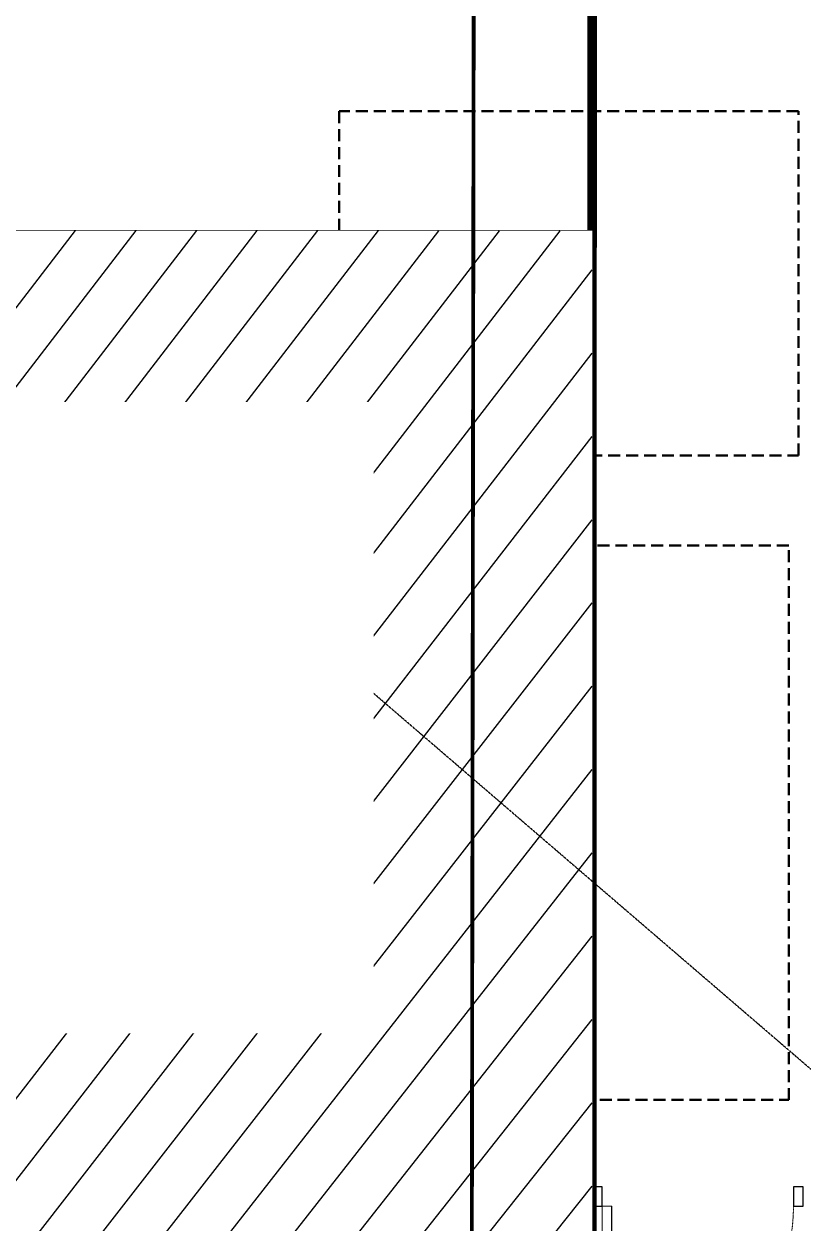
# Model space of a CAD drawing. Header units: centimetres. Extents: x -6122352 to 7132207, y -1694241 to 1947892.
# Drawn here: x 126003 to 130075, y -95160 to -88890 of the extents above; entities that cross this region are included whole.
import ezdxf
from ezdxf.xclip import XClip

# ---------------------------------------------------------------- set-up
doc = ezdxf.new("R2010")
doc.units = ezdxf.units.CM
doc.header["$MEASUREMENT"] = 0
doc.header["$XCLIPFRAME"] = 2
for name, pattern in [('23585-XR-AR-END-GROUND FLOOR$0$XR-END-GROUND FLOOR PLAN$0$HIDDEN2', [0.1875, 0.125, -0.0625]), ('DASHED2', [0.375, 0.25, -0.125]), ('XR-AR-END-SETTING OUT PLAN$0$23261-XR-AR-SI-GF$0$HIDDEN', [0.375, 0.25, -0.125]), ('XR-AR-END-SETTING OUT PLAN$0$23585-XR-AR-END-GROUND FLOOR$0$23261-XR-AR-SI-GF$0$HIDDEN', [0.375, 0.25, -0.125]), ('XR-AR-END-SETTING OUT PLAN$0$23585-XR-AR-END-GROUND FLOOR$0$945-4P-1-101-GROUND FLOOR PLAN$0$XR-MIDDLE-GROUND FLOOR PLAN$0$HIDDEN2', [0.1875, 0.125, -0.0625]), ('XR-AR-END-SETTING OUT PLAN$0$23585-XR-AR-END-GROUND FLOOR$0$XR-END-GROUND FLOOR PLAN$0$HIDDEN2', [0.1875, 0.125, -0.0625])]:
    doc.linetypes.add(name, pattern=pattern)
doc.layers.add('08-Compound Wall-3', color=5, linetype='Continuous', lineweight=25, true_color=0x0000ff)
for name, color, linetype in [('23585-XR-AR-BOUNDARY WALLS AND SETBACKS$0$setback', 7, 'XR-AR-END-SETTING OUT PLAN$0$23261-XR-AR-SI-GF$0$HIDDEN'), ('@MI-REF LAYER', 7, 'Continuous'), ('B_TH_4', 7, 'Continuous'), ('XR-AR-END-SETTING OUT PLAN$0$23585-XR-AR-END-GROUND FLOOR$0$A-Flor-Strs', 1, 'Continuous')]:
    doc.layers.add(name, color=color, linetype=linetype)
for name, color, linetype, lineweight in [('23585-XR-AR-END-GROUND FLOOR$0$A-LOVR-PLAN', 251, 'Continuous', 9), ('@ Foundations', 4, 'DASHED2', 50), ('A-ANNO-TEXT', 3, 'Continuous', 25), ('XR-AR-END-SETTING OUT PLAN$0$23585-XR-AR-END-GROUND FLOOR$0$A-DOOR-FULL', 1, 'Continuous', 9), ('XR-AR-END-SETTING OUT PLAN$0$23585-XR-AR-END-GROUND FLOOR$0$A-FLOR-OVHD', 9, 'XR-AR-END-SETTING OUT PLAN$0$23585-XR-AR-END-GROUND FLOOR$0$23261-XR-AR-SI-GF$0$HIDDEN', 15), ('XR-AR-END-SETTING OUT PLAN$0$23585-XR-AR-END-GROUND FLOOR$0$A-GLAZ-SILL', 8, 'Continuous', 5), ('XR-AR-END-SETTING OUT PLAN$0$23585-XR-AR-END-GROUND FLOOR$0$A-GLAZ-WNDO', 232, 'Continuous', 9), ('XR-AR-END-SETTING OUT PLAN$0$23585-XR-AR-END-GROUND FLOOR$0$A-LOVR-PLAN', 111, 'Continuous', 9), ('XR-AR-END-SETTING OUT PLAN$0$23585-XR-AR-END-GROUND FLOOR$0$A-WALL', 7, 'Continuous', 30), ('XR-AR-END-SETTING OUT PLAN$0$23585-XR-AR-END-GROUND FLOOR$0$S-COLS', 51, 'Continuous', 40), ('XR-AR-END-SETTING OUT PLAN$0$23585-XR-AR-END-GROUND FLOOR$0$S-COLS-PATT', 8, 'Continuous', 5)]:
    doc.layers.add(name, color=color, linetype=linetype, lineweight=lineweight)
doc.styles.get("Standard").update_dxf_attribs({"font": 'arial.ttf'})
doc.dimstyles.new('LEADER', dxfattribs={"dimtxt": 0.18, "dimasz": 0.25, "dimexe": 0.18, "dimexo": 0.0625, "dimgap": 0.09, "dimtad": 0, "dimtih": 1, "dimtoh": 1, "dimdec": 4, "dimzin": 0, "dimdsep": 46, "dimtxsty": 'Standard', "dimblk": 'DOT', "dimcen": 0.09, "dimadec": 0, "dimazin": 0, "dimtfac": 1, "dimtdec": 4, "dimtofl": 0, "dimtmove": 0, "dimatfit": 3, "dimldrblk": 'DOT', "dimfxl": 1, "dimtolj": 1, "dimtzin": 0, "dimarcsym": 0})

# ---------------------------------------------------------------- blocks, each defined once
blk = doc.blocks.new('23585-XR-AR-BOUNDARY WALLS AND SETBACKS')
at = {"layer": '23585-XR-AR-BOUNDARY WALLS AND SETBACKS$0$setback', "ltscale": 40, "const_width": 0.05}
blk.add_lwpolyline([(496532.0673623674, 2768893.95391039), (496532.1686264705, 2768894.064425312), (496536.2220017799, 2768898.488198366), (496540.2756266847, 2768902.912025546), (496544.3290017809, 2768907.335798366), (496548.382401789, 2768911.759598364), (496552.4358017773, 2768916.183398364), (496556.5893923498, 2768920.716433185), (496542.2115776765, 2768933.889312271), (496538.0586421989, 2768929.356943275), (496534.0052491076, 2768924.933150815), (496529.9518491079, 2768920.509350816), (496525.8982013824, 2768916.085698731), (496521.844849108, 2768911.661950815), (496517.6903034673, 2768907.127653947), (496532.0673623674, 2768893.95391039)], dxfattribs=at)
blk = doc.blocks.new('A$C9d9485f6')
at = {"layer": 'A-ANNO-TEXT', "rotation": 312.4881850805905}
blk.add_blockref('23585-XR-AR-BOUNDARY WALLS AND SETBACKS', (-2377088.534775567, -1504219.252137818), dxfattribs=at)
blk = doc.blocks.new('*U35')
for points in [[(91, -5.684341886080801e-14), (41, -5.684341886080801e-14), (41, 1021), (91, 1021)], [(0, 0), (38, -5.684341886080801e-14), (38, -50), (50, -50), (50, -249.999999999997), (0, -249.999999999997)], [(1100, 2.842170943040401e-14), (1062, -2.842170943040401e-14), (1062, -49.99999999999997), (1050, -49.99999999999997), (1050, -249.999999999997), (1100, -249.999999999997)]]:
    blk.add_lwpolyline(points, close=True)
at = {"color": 8, "linetype": 'XR-AR-END-SETTING OUT PLAN$0$23585-XR-AR-END-GROUND FLOOR$0$XR-END-GROUND FLOOR PLAN$0$HIDDEN2'}
blk.add_arc((41, -5.684341886080801e-14), 1021, 1.594950045944486e-15, 90, dxfattribs=at)
at = {"layer": 'XR-AR-END-SETTING OUT PLAN$0$23585-XR-AR-END-GROUND FLOOR$0$A-GLAZ-SILL', "linetype": 'XR-AR-END-SETTING OUT PLAN$0$23585-XR-AR-END-GROUND FLOOR$0$945-4P-1-101-GROUND FLOOR PLAN$0$XR-MIDDLE-GROUND FLOOR PLAN$0$HIDDEN2', "ltscale": 3}
blk.add_lwpolyline([(0, 0), (1100, 0), (1100, -249.999999999997), (0, -249.999999999997)], close=True, dxfattribs=at)
blk = doc.blocks.new('*U37')
for points in [[(91, -5.684341886080801e-14), (41, -5.684341886080801e-14), (41, 1021), (91, 1021)], [(0, 0), (38, -5.684341886080801e-14), (38, -50), (50, -50), (50, -109.9999999801787), (0, -109.9999999801787)], [(1100, 2.842170943040401e-14), (1062, -2.842170943040401e-14), (1062, -49.99999999999997), (1050, -49.99999999999997), (1050, -109.9999999801786), (1100, -109.9999999801786)]]:
    blk.add_lwpolyline(points, close=True)
at = {"color": 8, "linetype": 'XR-AR-END-SETTING OUT PLAN$0$23585-XR-AR-END-GROUND FLOOR$0$XR-END-GROUND FLOOR PLAN$0$HIDDEN2'}
blk.add_arc((41, -5.684341886080801e-14), 1021, 1.594950045944486e-15, 90, dxfattribs=at)
at = {"layer": 'XR-AR-END-SETTING OUT PLAN$0$23585-XR-AR-END-GROUND FLOOR$0$A-GLAZ-SILL', "linetype": 'XR-AR-END-SETTING OUT PLAN$0$23585-XR-AR-END-GROUND FLOOR$0$945-4P-1-101-GROUND FLOOR PLAN$0$XR-MIDDLE-GROUND FLOOR PLAN$0$HIDDEN2', "ltscale": 3}
blk.add_lwpolyline([(0, 0), (1100, 0), (1100, -109.9999999801786), (0, -109.9999999801786)], close=True, dxfattribs=at)
blk = doc.blocks.new('XR-AR-END-SETTING OUT PLAN$0$23585-XR-AR-END-GROUND FLOOR$0$XR-END-GROUND FLOOR PLAN$0$A$C45491A9B')
blk.add_lwpolyline([(-50, 0), (0, 0), (0, 1000), (-50, 1000)], close=True)
at = {"color": 8, "linetype": 'XR-AR-END-SETTING OUT PLAN$0$23585-XR-AR-END-GROUND FLOOR$0$XR-END-GROUND FLOOR PLAN$0$HIDDEN2'}
blk.add_arc((0, -4.547473508864641e-13), 1000, 90, 180, dxfattribs=at)
blk = doc.blocks.new('XR-AR-END-SETTING OUT PLAN$0$23585-XR-AR-END-GROUND FLOOR$0$A$C75a8815d')
at = {"layer": 'XR-AR-END-SETTING OUT PLAN$0$23585-XR-AR-END-GROUND FLOOR$0$S-COLS', "color": 252, "lineweight": 30}
for points in [[(-0.02841067314147949, 3499.999932765961), (-0.02841019630432129, 2699.999933242798), (249.9715893268585, 2699.999932765961), (249.9715902805328, 3499.999933004379)], [(3.814697265625e-06, 0.001664876937866211), (3.814697265625e-06, 550.001665353775), (250.0000038146973, 550.0016646385193), (250.0000038146973, 0.001665115356445312)]]:
    blk.add_lwpolyline(points, close=True, dxfattribs=at)
blk = doc.blocks.new('23585-XR-AR-END-GROUND FLOOR$0$XR-END-GROUND FLOOR PLAN$0$A$C45491A9B')
blk.add_lwpolyline([(-50, 0), (0, 0), (0, 1000), (-50, 1000)], close=True)
at = {"color": 8, "linetype": '23585-XR-AR-END-GROUND FLOOR$0$XR-END-GROUND FLOOR PLAN$0$HIDDEN2'}
blk.add_arc((0, -4.547473508864641e-13), 1000, 90, 180, dxfattribs=at)
blk = doc.blocks.new('XR-AR-END-SETTING OUT PLAN')
at = {"layer": '08-Compound Wall-3'}
for points in [[(1950.044146533911, 10600.00060864944), (1900.044146533911, 10600.00060864944), (1900.044145320485, 10500.00060864944), (1950.044146842208, 10500.00060864944)], [(3000.044145816123, 10600.00056898237), (2950.044145816123, 10600.00056898237), (2950.044144602697, 10500.00056898237), (3000.04414612442, 10500.00056898237)]]:
    blk.add_lwpolyline(points, close=True, dxfattribs=at)
at = {"layer": 'XR-AR-END-SETTING OUT PLAN$0$23585-XR-AR-END-GROUND FLOOR$0$A-FLOR-OVHD', "color": 8, "ltscale": 5}
for p, q in [((3250.106041446328, 11000.02068042755), (3750.106041744351, 10499.99855422974)), ((3750.106041803956, 10999.99855422974), (3250.106041803956, 10499.99855327606)), ((4150.149359419942, 9210.30683708191), (3250.158987239003, 9610.350899219513)), ((3250.158987298608, 9210.306836605072), (4150.149360194802, 9610.350899219513))]:
    blk.add_line(p, q, dxfattribs=at)
at = {"layer": 'XR-AR-END-SETTING OUT PLAN$0$23585-XR-AR-END-GROUND FLOOR$0$A-FLOR-OVHD', "color": 8}
blk.add_line((3200.106140449643, 10249.99855422974), (3200.106631532311, 8999.99834060669), dxfattribs=at)
at = {"layer": 'XR-AR-END-SETTING OUT PLAN$0$23585-XR-AR-END-GROUND FLOOR$0$A-FLOR-OVHD', "color": 8, "ltscale": 5}
blk.add_lwpolyline([(3250.158987298608, 9210.306836605072), (4150.149359419942, 9210.30683708191), (4150.149360194802, 9610.350899219513), (3250.158987239003, 9610.350899219513)], close=True, dxfattribs=at)
at = {"layer": 'XR-AR-END-SETTING OUT PLAN$0$23585-XR-AR-END-GROUND FLOOR$0$A-Flor-Strs', "color": 8}
for p, q in [((3000.102111771703, 10249.9985537529), (3000.102079167962, 8999.993498325348)), ((3300.102112427354, 10249.99855422974), (3300.102079108357, 8999.99349784851)), ((3300.102093592286, 9549.99603509903), (3171.357380345464, 9681.451865673065)), ((3000.102095738053, 9549.996026039124), (3300.102093592286, 9549.99603509903)), ((3300.102093592286, 9549.99603509903), (3171.35738016665, 9418.540202617645))]:
    blk.add_line(p, q, dxfattribs=at)
at = {"layer": 'XR-AR-END-SETTING OUT PLAN$0$23585-XR-AR-END-GROUND FLOOR$0$A-GLAZ-SILL', "color": 8}
blk.add_line((3250.100986972451, 6049.997144699097), (3250.10133947432, 8199.998291492462), dxfattribs=at)
at = {"layer": 'XR-AR-END-SETTING OUT PLAN$0$23585-XR-AR-END-GROUND FLOOR$0$A-GLAZ-WNDO', "color": 8}
for p, q in [((3000.101339235902, 8199.998291015625), (3000.101339116693, 8149.998291015625)), ((3150.100986912847, 6099.997143745422), (3150.101339116693, 8199.998291015625)), ((3150.101339116693, 8199.998291015625), (3150.101339295506, 8149.998290538788)), ((3150.101339295506, 8149.998290538788), (3000.101339116693, 8149.998291015625)), ((3000.101213410497, 7447.998108863831), (3000.101213350892, 7497.998109340668)), ((3000.101213350892, 7497.998109340668), (3150.101213827729, 7497.998108386993)), ((3150.101213827729, 7497.998108386993), (3150.101213887334, 7447.998108863831)), ((3150.101213887334, 7447.998108863831), (3000.101213410497, 7447.998108863831)), ((3000.100987270474, 6746.998107910156), (3000.100986436009, 6796.998108863831)), ((3000.100986436009, 6796.998108863831), (3150.100987270474, 6796.998108863831)), ((3150.100987270474, 6796.998108863831), (3150.100986376405, 6746.998108863831)), ((3150.100986376405, 6746.998108863831), (3000.100987270474, 6746.998107910156)), ((3000.100986972451, 6049.997144699097), (3000.100986972451, 6099.997144699097)), ((3000.100986972451, 6099.997144699097), (3150.100986912847, 6099.997143745422)), ((3150.100986912847, 6099.997143745422), (3150.100987151265, 6049.997144699097)), ((3000.100986972451, 6049.997144699097), (3250.100986972451, 6049.997144699097))]:
    blk.add_line(p, q, dxfattribs=at)
for points in [[(3250.122793927789, 8199.997313976288), (3000.101339235902, 8199.998291015625)], [(3000.101213350892, 7497.998109340668), (3000.101339116693, 8149.998291015625)], [(3050.101339116693, 8149.998291015625), (3050.101213350892, 7497.998108863831)], [(3000.100986972451, 6099.997144699097), (3000.101213410497, 7447.998108863831)], [(3050.101213291287, 7447.998109340668), (3050.100986912847, 6796.998107910156)], [(3050.100986853242, 6746.998108386993), (3050.1009863168, 6099.997145175934)]]:
    blk.add_lwpolyline(points, dxfattribs=at)
at = {"layer": 'XR-AR-END-SETTING OUT PLAN$0$23585-XR-AR-END-GROUND FLOOR$0$A-LOVR-PLAN', "color": 8}
blk.add_lwpolyline([(1900.100967183709, 10600.00063562393), (1900.100967362523, 10500.00063371658)], dxfattribs=at)
for points in [[(1950.100967422128, 10600.00060844421), (1900.100967302918, 10600.00060892105), (1900.100966289639, 10500.00060892105), (1950.100967779756, 10500.00060939789)], [(3000.100967124104, 10600.00057029724), (2950.10096617043, 10600.0005698204), (2950.100965276361, 10500.00057029724), (3000.100966647267, 10500.0005698204)]]:
    blk.add_lwpolyline(points, close=True, dxfattribs=at)
at = {"layer": 'XR-AR-END-SETTING OUT PLAN$0$23585-XR-AR-END-GROUND FLOOR$0$A-WALL', "color": 8}
for points in [[(3850.106042101979, 10500.01968860626), (5750.107330158353, 10500.00084400177), (5750.107415214181, 10250.00188541412), (4790.107357934117, 10249.9985537529), (4790.107358291745, 10149.99855566025), (4540.107357993722, 10149.99855566025), (4540.10735835135, 10249.9985537529), (3000.102095916867, 10249.99855327606), (3000.102079048753, 11999.99910259247), (3250.104392960668, 11999.99910163879), (3250.104392841458, 11100.02067995071), (3850.106042161584, 11100.02068090439), (3850.10604198277, 10499.99947547913)], [(3750.106041803956, 10700.02068090439), (3750.106041803956, 10999.99855422974), (3450.106041863561, 11000.02068042755), (3250.106041446328, 11000.02068042755), (3250.106041803956, 10499.99855327606), (3750.106041744351, 10499.99855422974), (3750.106041803956, 10700.02068090439)]]:
    blk.add_lwpolyline(points, dxfattribs=at)
for points in [[(5650.105998054147, 10500.00084495544), (5750.106065586209, 10500.00084400177), (5750.107102289796, 11300.00188541412), (5650.107101693749, 11300.00188589096)], [(4790.1072358042, 8749.999267578125), (3250.101112738252, 8749.997854709625), (3250.123472645879, 8199.998291492462), (3000.123275354505, 8199.998291015625), (3000.100934281945, 8999.998242855072), (4540.107388034463, 8999.998847484589), (4540.107358470559, 9049.998554706573), (4790.107358232141, 9049.99855518341)], [(5650.11106570065, 8750.000054359436), (4790.107256367803, 8749.999291419983), (4790.107256188989, 8850.000108718872), (5650.111065641046, 8850.001082897186)], [(3250.12934859097, 5750.006791114807), (3250.100409820676, 5750.006854534149), (3250.100986972451, 6049.997144699097), (3000.129348531365, 6049.997144699097), (3000.129348650575, 5499.999974727631), (3250.129348769784, 5500.006791591644)], [(3250.129348710179, 5499.998108386993), (7760.105232134461, 5500.00174665451), (7760.105232253671, 5750.00045633316), (3250.129348531365, 5749.997789859772)]]:
    blk.add_lwpolyline(points, close=True, dxfattribs=at)
at = {"layer": '23585-XR-AR-END-GROUND FLOOR$0$A-LOVR-PLAN'}
blk.add_blockref('23585-XR-AR-END-GROUND FLOOR$0$XR-END-GROUND FLOOR PLAN$0$A$C45491A9B', (2950.044147029549, 10600.00058481902), dxfattribs=at)
at = {"layer": 'XR-AR-END-SETTING OUT PLAN$0$23585-XR-AR-END-GROUND FLOOR$0$A-DOOR-FULL', "color": 8, "xscale": -1, "rotation": 270}
blk.add_blockref('*U35', (4790.107358232141, 9049.99855518341), dxfattribs=at)
at = {"layer": 'XR-AR-END-SETTING OUT PLAN$0$23585-XR-AR-END-GROUND FLOOR$0$A-DOOR-FULL', "color": 8, "xscale": 0.9090909090912127, "yscale": 0.9090909090912127, "zscale": 0.9090909090912127, "rotation": 179.9999999999999}
blk.add_blockref('*U37', (6650.111066237092, 8750.001082897186), dxfattribs=at)
at = {"layer": 'XR-AR-END-SETTING OUT PLAN$0$23585-XR-AR-END-GROUND FLOOR$0$A-LOVR-PLAN', "color": 8}
blk.add_blockref('XR-AR-END-SETTING OUT PLAN$0$23585-XR-AR-END-GROUND FLOOR$0$XR-END-GROUND FLOOR PLAN$0$A$C45491A9B', (2950.100967720151, 10600.00058603287), dxfattribs=at)
at = {"layer": 'XR-AR-END-SETTING OUT PLAN$0$23585-XR-AR-END-GROUND FLOOR$0$S-COLS-PATT', "color": 8}
blk.add_blockref('XR-AR-END-SETTING OUT PLAN$0$23585-XR-AR-END-GROUND FLOOR$0$A$C75a8815d', (3000.129344239831, 5499.998310089111), dxfattribs=at)
blk = doc.blocks.new('END UNIT')
at = {"xscale": 0.001, "yscale": 0.001, "zscale": 0.001}
blk.add_blockref('XR-AR-END-SETTING OUT PLAN', (-9.150201729830158, 0), dxfattribs=at)
blk = doc.blocks.new('TH_4')
blk.add_blockref('END UNIT', (495802.3053798428, 2769130.514097063))
blk = doc.blocks.new('A$C780da55d')
at = {"layer": 'B_TH_4', "xscale": 1.000039159572381, "yscale": 1.000039159572381, "zscale": 1.000039159572381}
blk.add_blockref('TH_4', (-495814.0704651335, -2769239.302089663), dxfattribs=at)
blk = doc.blocks.new('23585-XR-AR-MALDIVE-2$0$TH_4')
blk.add_blockref('A$C780da55d', (495794.655359471, 2769130.864096801))
at = {"layer": '@ Foundations', "linetype": 'DASHED2', "ltscale": 0.25}
for points in [[(495795.1303024773, 2769137.659769025), (495797.4303024774, 2769137.659769025), (495797.4303024774, 2769140.559769025), (495795.1303024773, 2769140.559769025)], [(495797.4803024774, 2769135.389769025), (495797.4803024774, 2769137.189769024), (495795.0803024773, 2769137.189769024), (495795.0803024773, 2769135.389769025)]]:
    blk.add_lwpolyline(points, close=True, dxfattribs=at)
blk = doc.blocks.new('_Dot')
at = {"color": 0, "linetype": 'ByBlock', "lineweight": -2}
blk.add_line((-0.5, 0), (-1, 0), dxfattribs=at)
at = {"color": 0, "linetype": 'ByBlock', "const_width": 0.5}
blk.add_lwpolyline([(-0.25, 0, 1), (0.25, 0, 1)], format="xyb", close=True, dxfattribs=at)
blk = doc.blocks.new('M3 REF WITH TABLES')
at = {"color": 1, "const_width": 0.01999999999999999}
blk.add_lwpolyline([(85.7025496896822, 93.44869253737852), (85.94926366512664, 88.45403980836272), (95.71239122212864, 79.48462367570028), (95.46231045969762, 79.20784300472587), (95.71239122212864, 79.48462367570028), (98.09716160479002, 77.3257694337517), (103.1488796852063, 77.41974629182369)], dxfattribs=at)

msp = doc.modelspace()

# ---------------------------------------------------------------- block references
at = {"layer": '@MI-REF LAYER', "xscale": 1000, "yscale": 1000, "zscale": 1000}
msp.add_blockref('A$C9d9485f6', (-23958.95045533385, 48155.57226163784), dxfattribs=at)

# ---------------------------------------------------------------- next in the draw order: block references
at = {"layer": '@MI-REF LAYER'}
ref = msp.add_blockref('23585-XR-AR-MALDIVE-2$0$TH_4', (496417964.9591807, 2768957759.234045), dxfattribs=dict(at, xscale=1000, yscale=1000, zscale=1000, rotation=179.9898026793493))
XClip(ref).set_block_clipping_path([(495835.3952632253, 2769130.5143983634), (495835.3955449336, 2769154.454259045), (495832.31072781887, 2769154.454277743), (495826.31069717463, 2769154.4542400045), (495820.3105747942, 2769154.45435022), (495814.30548654683, 2769154.454312696), (495808.3105498841, 2769154.4542752365), (495802.31054505054, 2769154.4543360225), (495793.35712816194, 2769154.454291232), (495793.3583734059, 2769130.514380163)])

# ---------------------------------------------------------------- next in the draw order: linework, layer by layer
at = {"layer": '@MI-REF LAYER', "const_width": 5.000000000000002}
msp.add_lwpolyline([(92675.4538232604, -89964.51177521618), (92671.27349824559, -104238.3423609368), (98921.51899553371, -104239.4547581458), (98921.43785492248, -103938.8251073431), (122722.8712224877, -103943.0612112809), (122722.6830709629, -104243.6908133628), (128972.9285688721, -104244.8032133181), (128976.4423090391, -89970.86702887056), (92675.4538232604, -89964.51177521618)], close=True, dxfattribs=at)

# ---------------------------------------------------------------- next in the draw order: wipeouts: each hides what was drawn before it
msp.add_wipeout([(128972.78564538565, -89970.97193029997), (92671.79725608348, -89964.10626118808), (92671.27349813687, -104238.34236081815), (98921.51899559154, -104239.45475805369), (98921.43785482732, -103938.82510741167), (122722.87122257455, -103943.06121123041), (122722.68307110868, -104243.69081319368), (128972.92857313139, -104244.77546120252)]).dxf.layer = '@MI-REF LAYER'

# ---------------------------------------------------------------- next in the draw order: hatches: boundary and pattern name
at = {"layer": '@MI-REF LAYER'}
h = msp.add_hatch(dxfattribs=at)
h.set_pattern_fill('ANSI31', color=256, scale=1999.999998458916, angle=6.722712845868625)
h.set_pattern_definition([(51.72271284586864, (-2377388365.755942, -1504087993.217153), (-196.2554993275065, 154.8669715833345), [])])
h.paths.add_polyline_path([(122722.8712224877, -103943.0612112809), (122722.6830714242, -104243.690813177), (128972.9285688721, -104244.8032133181), (128972.7856444257, -89970.97758180392), (92671.79715864702, -89964.62232814953), (92669.09752416589, -104238.4531772758), (98917.7768105872, -104239.5814400986), (98902.33546063656, -103927.5114286937)])

# ---------------------------------------------------------------- next in the draw order: linework, layer by layer
at = {"layer": '@MI-REF LAYER', "color": 1, "const_width": 20}
msp.add_lwpolyline([(131870.9638923952, -84528.28580609628), (128354.4703711198, -88083.80222202976), (128334.6866752812, -101341.5808466914), (127961.6699191201, -101344.1160362723), (128334.6866752812, -101341.5808466914), (128353.4824001534, -104558.322697808), (131834.9123044816, -108220.0617703127)], dxfattribs=at)

# ---------------------------------------------------------------- next in the draw order: leaders
at = {"linetype": 'DASHED2'}
msp.add_leader([(130831.5874688543, -94971.4991695468), (127827.2980382113, -92387.87978172798)], dimstyle='LEADER', dxfattribs=at)

# ---------------------------------------------------------------- next in the draw order: wipeouts: each hides what was drawn before it
at = {"color": 10}
msp.add_wipeout([(127831.56197020321, -90866.38667377611), (120645.8383161665, -90865.15268096248), (120645.27133967703, -94166.74155145019), (127830.99499410737, -94167.97554306817), (127831.56196985013, -90866.38667408004)], dxfattribs=at).dxf.layer = '@MI-REF LAYER'

# ---------------------------------------------------------------- next in the draw order: block references
at = {"layer": '@MI-REF LAYER', "xscale": 1000, "yscale": 1000, "zscale": 1000, "rotation": 312.4882889992022}
msp.add_blockref('M3 REF WITH TABLES', (5073.57098191743, -84448.84299303715), dxfattribs=at)

doc.saveas('drawing.dxf')
